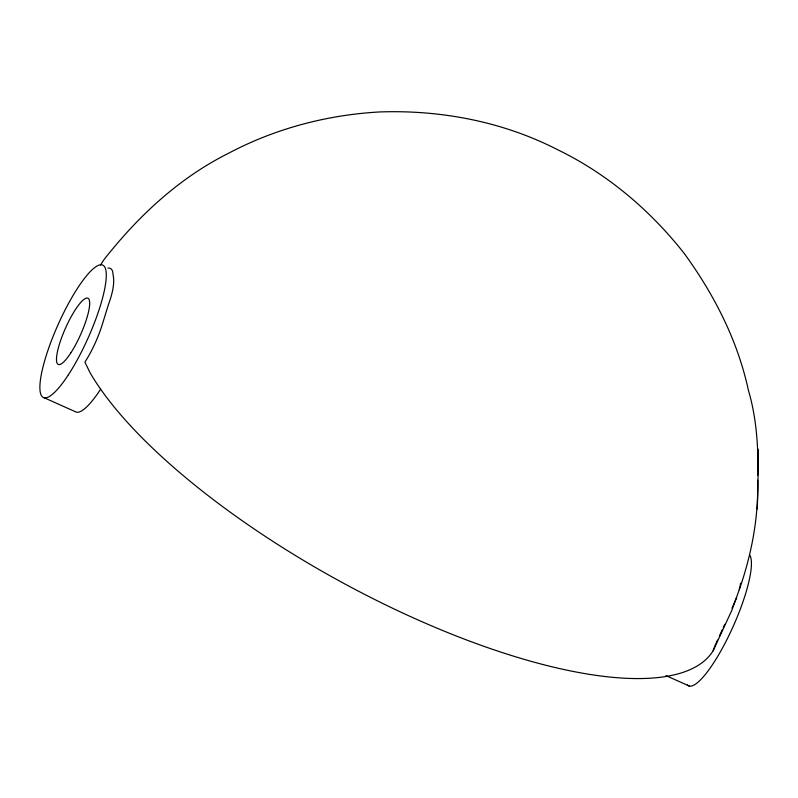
<?xml version="1.0" encoding="UTF-8"?>
<svg xmlns="http://www.w3.org/2000/svg" width="798" height="798" viewBox="0 0 798 798"><rect width="100%" height="100%" fill="white"/><g stroke="black" fill="none" stroke-linecap="round" stroke-linejoin="round"><path stroke-width="1.2" d="M107.92 268.068A71.122 16.209 -53.8 0 1 112.967 274.462A71.122 24.558 -56 0 1 108.478 304.467L103.361 320.986A71.092 29.965 -66.3 0 1 88.867 355.609L84.937 362.162L89.895 372.417A362.741 121.087 28.8 0 0 416.117 619.108A362.741 121.087 28.8 0 0 713.073 650.889L731.866 610.261L739.267 589.672C751.576 554.55 758.639 517.493 757.631 480.206M100.528 264.996L103.89 259.779C137.795 216.527 178.802 178.154 228.258 153.425C274.911 128.608 327.02 114.872 379.708 111.949C440.705 109.795 502.68 121.585 557.194 149.495C607.069 173.645 650.091 210.034 684.265 253.485C714.03 294.472 737.621 340.287 748.344 390.082C759.806 428.636 758.549 469.234 757.272 508.974M757.701 475.239L758.1 449.144M739.267 589.672L739.916 586.63M713.073 650.889L715.696 644.016M736.724 597.532L734.33 602.939A71.092 1.546 -65.6 0 1 731.995 608.166M716.145 643.028L717.512 640.076M44.149 397.753L76.409 412.177A72.548 16.429 -65.9 0 0 100.618 389.225M665.951 675.607L689.302 686.051M749.541 554.8A72.548 16.429 -65.9 0 1 729.901 633.502A72.548 16.429 -65.9 0 1 687.427 684.973M724.734 624.285A71.092 1.546 -65.6 0 1 723.267 627.517M722.28 629.672A71.092 1.546 -65.6 0 1 719.357 636.076M740.584 583.238A71.122 6.963 -75.2 0 1 740.145 585.483M68.369 374.811A72.548 16.429 -65.9 0 0 103.88 265.904A72.548 16.429 -65.9 0 0 46.992 353.165A72.548 16.429 -65.9 0 0 68.369 374.811M70.723 353.055A36.269 8.209 -65.9 0 0 88.478 298.602A36.269 8.209 -65.9 0 0 60.04 342.232A36.269 8.209 -65.9 0 0 70.723 353.055"/></g></svg>
